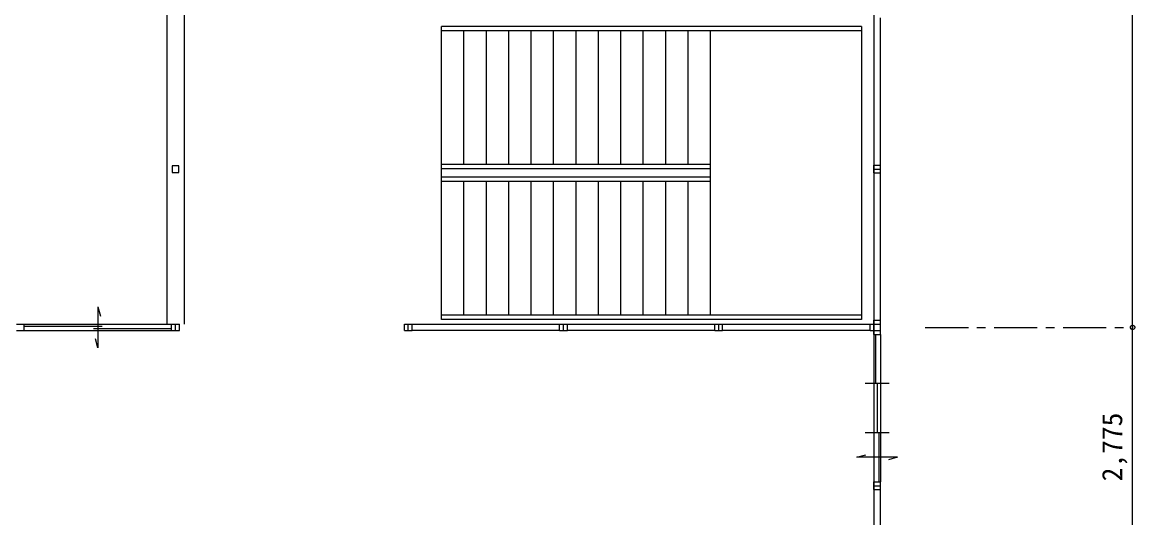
# Model space of a CAD drawing. Units: millimetres at full size, sheet at 1:100. Extents: x -84100 to 167013, y -59450 to 59350.
# Drawn here: x 151117 to 164020, y 26383 to 32136 of the extents above; entities that cross this region are included whole.
import ezdxf
from ezdxf.enums import TextEntityAlignment as Align

# ---------------------------------------------------------------- set-up
doc = ezdxf.new("R2010")
doc.units = ezdxf.units.MM
doc.header["$LTSCALE"] = 100
doc.header["$PDMODE"] = 32
doc.header["$PDSIZE"] = 50
doc.linetypes.add('CHAIN1', pattern=[8, 5, -1, 1, -1])
for name, color, linetype, lineweight in [('0-2_間仕切り', 5, 'Continuous', 9), ('0-4_通り芯', 3, 'Continuous', 9), ('0-5_通芯符号', 3, 'CHAIN1', 9), ('0-7_作図線', 7, 'Continuous', 9)]:
    doc.layers.add(name, color=color, linetype=linetype, lineweight=lineweight)
doc.styles.add('ＭＳ ゴシック', font='')
doc.styles.get('ＭＳ ゴシック').set_extended_font_data('MS Gothic')

msp = doc.modelspace()

# ---------------------------------------------------------------- linework, layer by layer
at = {"layer": '0-2_間仕切り'}
for p, q in [((151994.8, 28830.5), (151994.8, 28355.5)), ((151994.8, 28830.5), (152023.2, 28724.3)), ((151139.8, 28630.5), (152849.8, 28630.5)), ((151139.8, 28605.5), (152044.8, 28605.5)), ((151139.8, 28555.5), (152849.8, 28555.5)), ((151944.8, 28580.5), (152849.8, 28580.5)), ((151994.8, 28355.5), (151966.3, 28461.7)), ((160994.8, 28510.5), (160994.8, 26800.5)), ((161013.5, 28510.5), (161013.5, 27940.5)), ((161069.8, 28510.5), (161069.8, 26800.5)), ((161169.8, 27940.5), (160894.8, 27940.5)), ((161032.3, 27940.5), (161032.3, 27370.5)), ((161169.8, 27370.5), (160894.8, 27370.5)), ((161051, 27370.5), (161051, 26800.5)), ((160794.8, 27085.5), (160900.9, 27113.9)), ((161269.8, 27085.5), (160794.8, 27085.5)), ((161269.8, 27085.5), (161163.6, 27057))]:
    msp.add_line(p, q, dxfattribs=at)
at = {"layer": '0-4_通り芯'}
for p, q in [((152794.8, 37630.5), (152794.8, 28630.5)), ((152994.8, 37630.5), (152994.8, 28630.5)), ((160994.8, 32185.5), (160994.8, 30475.5)), ((161069.8, 30475.5), (161069.8, 32185.5)), ((160994.8, 30385.5), (160994.8, 28675.5)), ((161069.8, 28675.5), (161069.8, 30385.5)), ((155639.8, 28630.5), (157349.8, 28630.5)), ((157349.8, 28555.5), (155639.8, 28555.5)), ((157439.8, 28630.5), (159149.8, 28630.5)), ((159149.8, 28555.5), (157439.8, 28555.5)), ((159239.8, 28630.5), (160949.8, 28630.5)), ((160949.8, 28555.5), (159239.8, 28555.5)), ((160994.8, 26710.5), (160994.8, 25900.5)), ((161069.8, 25900.5), (161069.8, 26710.5))]:
    msp.add_line(p, q, dxfattribs=at)
at = {"layer": '0-4_通り芯', "color": 6}
for p, q in [((160849.8, 32085.5), (155979.8, 32085.5)), ((155979.8, 28685.5), (155979.8, 32085.5)), ((160849.8, 32035.5), (155979.8, 32035.5)), ((156239.8, 30485.5), (156239.8, 32035.5)), ((156499.8, 30485.5), (156499.8, 32035.5)), ((156759.8, 30485.5), (156759.8, 32035.5)), ((157019.8, 30485.5), (157019.8, 32035.5)), ((157279.8, 30485.5), (157279.8, 32035.5)), ((157539.8, 30485.5), (157539.8, 32035.5)), ((157799.8, 30485.5), (157799.8, 32035.5)), ((158059.8, 30485.5), (158059.8, 32035.5)), ((158319.8, 30485.5), (158319.8, 32035.5)), ((158579.8, 30485.5), (158579.8, 32035.5)), ((158839.8, 30485.5), (158839.8, 32035.5)), ((159099.8, 28735.5), (159099.8, 32035.5)), ((160849.8, 32085.5), (160849.8, 28685.5)), ((159099.8, 30485.5), (155979.8, 30485.5)), ((159099.8, 30435.5), (155979.8, 30435.5)), ((159099.8, 30335.5), (155979.8, 30335.5)), ((159099.8, 30285.5), (155979.8, 30285.5)), ((156239.8, 28735.5), (156239.8, 30285.5)), ((156499.8, 28735.5), (156499.8, 30285.5)), ((156759.8, 28735.5), (156759.8, 30285.5)), ((157019.8, 28735.5), (157019.8, 30285.5)), ((157279.8, 28735.5), (157279.8, 30285.5)), ((157539.8, 28735.5), (157539.8, 30285.5)), ((157799.8, 28735.5), (157799.8, 30285.5)), ((158059.8, 28735.5), (158059.8, 30285.5)), ((158319.8, 28735.5), (158319.8, 30285.5)), ((158579.8, 28735.5), (158579.8, 30285.5)), ((158839.8, 28735.5), (158839.8, 30285.5)), ((160849.8, 28735.5), (155979.8, 28735.5)), ((160849.8, 28685.5), (155979.8, 28685.5))]:
    msp.add_line(p, q, dxfattribs=at)
at = {"layer": '0-5_通芯符号'}
for p, q in [((160994.8, 39077.4), (160994.8, 14524.4)), ((161589.8, 28593), (163994.8, 28593))]:
    msp.add_line(p, q, dxfattribs=at)
at = {"layer": '0-5_通芯符号', "linetype": 'Continuous'}
msp.add_lwpolyline([(163994.8, 16743), (163994.8, 25818), (163994.8, 28593), (163994.8, 37668)], dxfattribs=at)
at = {"layer": '0-5_通芯符号'}
msp.add_point((163994.8, 28593), dxfattribs=at)
at = {"layer": '0-7_作図線'}
for p, q in [((160994.8, 30475.5), (161069.8, 30475.5)), ((160994.8, 30385.5), (160994.8, 30475.5)), ((161069.8, 30385.5), (161069.8, 30475.5)), ((160994.8, 30430.5), (161069.8, 30430.5)), ((160994.8, 30385.5), (161069.8, 30385.5)), ((161069.8, 28510.5), (161069.8, 28675.5)), ((151049.8, 28630.5), (151139.8, 28630.5)), ((151049.8, 28555.5), (151139.8, 28555.5)), ((151139.8, 28555.5), (151139.8, 28630.5)), ((152849.8, 28630.5), (152939.8, 28630.5)), ((152849.8, 28555.5), (152849.8, 28630.5)), ((152849.8, 28555.5), (152939.8, 28555.5)), ((152894.8, 28555.5), (152894.8, 28630.5)), ((152939.8, 28555.5), (152939.8, 28630.5)), ((155549.8, 28630.5), (155639.8, 28630.5)), ((155549.8, 28555.5), (155549.8, 28630.5)), ((155549.8, 28555.5), (155639.8, 28555.5)), ((155594.8, 28555.5), (155594.8, 28630.5)), ((155639.8, 28555.5), (155639.8, 28630.5)), ((157349.8, 28630.5), (157439.8, 28630.5)), ((157349.8, 28555.5), (157349.8, 28630.5)), ((157349.8, 28555.5), (157439.8, 28555.5)), ((157394.8, 28555.5), (157394.8, 28630.5)), ((157439.8, 28555.5), (157439.8, 28630.5)), ((159149.8, 28630.5), (159239.8, 28630.5)), ((159149.8, 28555.5), (159149.8, 28630.5)), ((159149.8, 28555.5), (159239.8, 28555.5)), ((159194.8, 28555.5), (159194.8, 28630.5)), ((159239.8, 28555.5), (159239.8, 28630.5)), ((160949.8, 28630.5), (161069.8, 28630.5)), ((160949.8, 28555.5), (160949.8, 28630.5)), ((160949.8, 28555.5), (161069.8, 28555.5)), ((160994.8, 28510.5), (161069.8, 28510.5)), ((160994.8, 26800.5), (161069.8, 26800.5)), ((160994.8, 26710.5), (160994.8, 26800.5)), ((160994.8, 26755.5), (161069.8, 26755.5)), ((160994.8, 26710.5), (161069.8, 26710.5)), ((161069.8, 26710.5), (161069.8, 26800.5))]:
    msp.add_line(p, q, dxfattribs=at)
msp.add_lwpolyline([(152857.3, 30393), (152932.3, 30393), (152932.3, 30468), (152857.3, 30468)], close=True, dxfattribs=at)
msp.add_lwpolyline([(160994.8, 28510.5), (160994.8, 28675.5), (161069.8, 28675.5)], dxfattribs=at)

# ---------------------------------------------------------------- texts
at = {"layer": '0-5_通芯符号', "style": 'ＭＳ ゴシック'}
msp.add_text('2,775', height=234.6, rotation=90, dxfattribs=at).set_placement((163944.8, 26805.5), align=Align.BOTTOM_LEFT)

doc.saveas('drawing.dxf')
